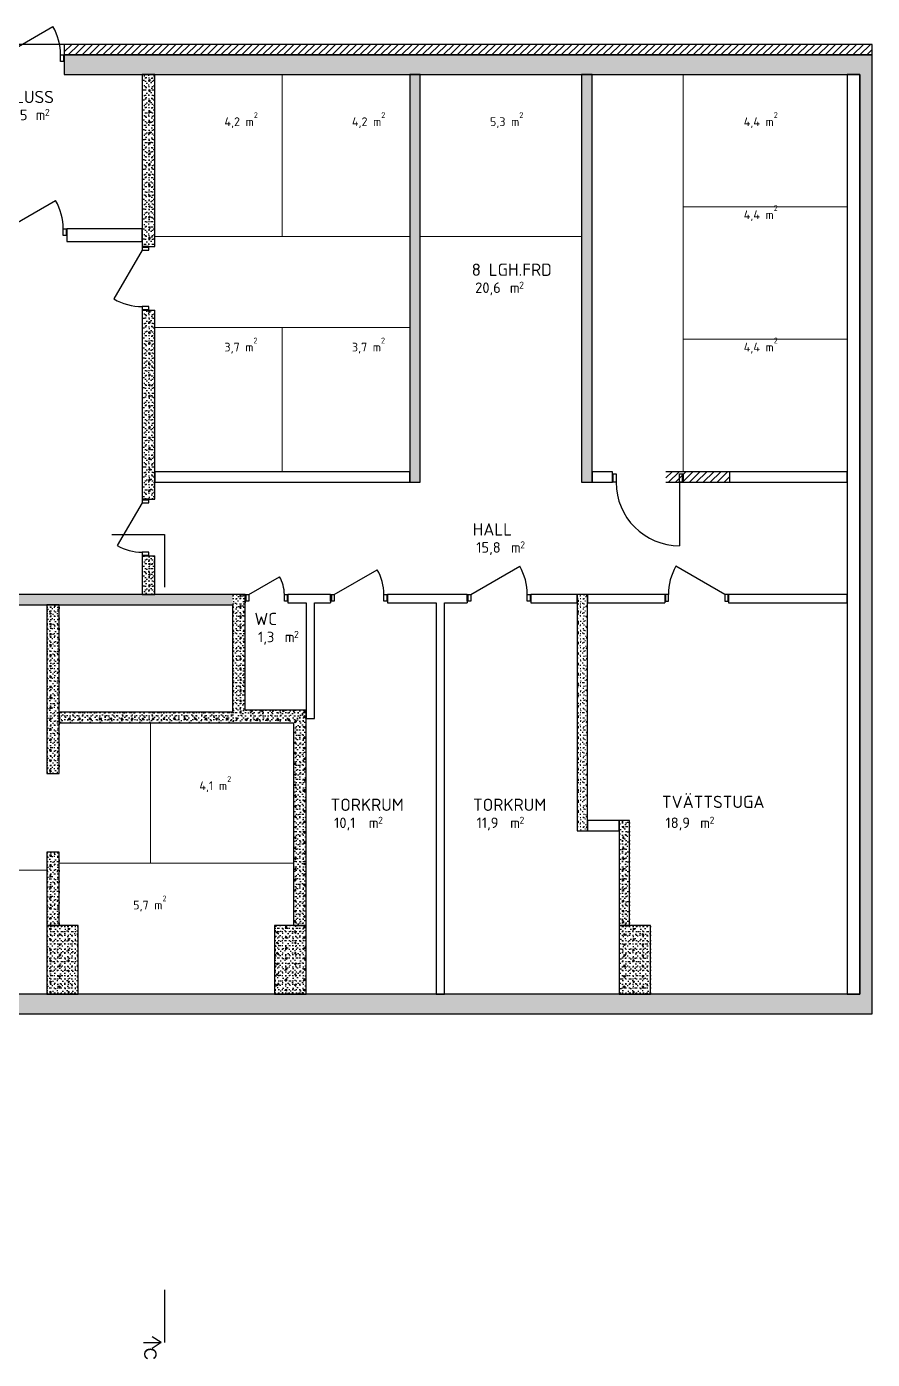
# Model space of a CAD drawing. Header units: metres. Extents: x -0.2 to 76.9, y -5.1 to 21.1.
# Drawn here: x 64.88 to 76.94, y -5.1 to 13.9 of the extents above; entities that cross this region are included whole.
import ezdxf
from ezdxf.enums import TextEntityAlignment as Align

# ---------------------------------------------------------------- set-up
doc = ezdxf.new("R2010")
doc.units = ezdxf.units.M
doc.linetypes.add('A_PSTRECK_2', pattern=[3.8, 2.2, -0.7, 0.2, -0.7])
doc.linetypes.add('DASHED_4', pattern=[7, 4, -3])
for name, color, linetype in [('A--------JA', 3, 'A_PSTRECK_2'), ('A-01SB-----', 3, 'Continuous'), ('A-01SC-----', 7, 'Continuous'), ('A-27B------', 7, 'Continuous'), ('A-42-------', 1, 'Continuous'), ('A-A-BIA----', 4, 'DASHED_4'), ('A-A-OVA----', 4, 'Continuous')]:
    doc.layers.add(name, color=color, linetype=linetype)
doc.layers.add('A-45C---E--', color=1, linetype='Continuous', lineweight=0)
doc.layers.add('A-A-RUA----', color=3, linetype='Continuous', lineweight=0)
doc.styles.add('GENERATED_STYLE_1', font='arial.ttf')
doc.styles.add('ISO', font='isocpeur.ttf')
pattern_1 = [(0, (0, 0), (0, 0.2598076), [0.025, -0.125]), (0, (0.075, 0.1299), (0, 0.2598076), [0.025, -0.125]), (60, (0, 0), (-0.225, 0.1299038), [0.025, -0.125]), (60, (0.15, 0), (-0.225, 0.1299038), [0.025, -0.125]), (120, (0.025, 0), (0.225, 0.1299038), [0.025, -0.125]), (120, (0.175, 0), (0.225, 0.1299038), [0.025, -0.125]), (0, (0, 0.025), (0, 0.05), [0, -0.05, 0, -0.075]), (45, (0.025, 0.025), (-0.03535534, 0.03535534), [0, -0.0375, 0, -0.0625])]
pattern_2 = [(90, (0, 0), (-0.2598076, 0), [0.025, -0.125]), (90, (-0.1299, 0.075), (-0.2598076, 0), [0.025, -0.125]), (150, (0, 0), (0.1299038, 0.225), [0.025, -0.125]), (150, (9e-18, 0.15), (0.1299038, 0.225), [0.025, -0.125]), (210, (2e-18, 0.025), (-0.1299038, 0.225), [0.025, -0.125]), (210, (1e-17, 0.175), (-0.1299038, 0.225), [0.025, -0.125]), (90, (-0.025, 2e-18), (-0.05, 0), [0, -0.05, 0, -0.075]), (135, (-0.025, 0.025), (0.03535534, 0.03535534), [0, -0.0375, 0, -0.0625])]
pattern_3 = [(270, (0, 0), (0.2598076, 0), [0.025, -0.125]), (270, (0.1299, -0.075), (0.2598076, 0), [0.025, -0.125]), (330, (0, 0), (0.1299038, 0.225), [0.025, -0.125]), (330, (-3e-17, -0.15), (0.1299038, 0.225), [0.025, -0.125]), (30, (-5e-18, -0.025), (-0.1299038, 0.225), [0.025, -0.125]), (30, (-3e-17, -0.175), (-0.1299038, 0.225), [0.025, -0.125]), (270, (0.025, -5e-18), (0.05, 0), [0, -0.05, 0, -0.075]), (315, (0.025, -0.025), (0.03535534, 0.03535534), [0, -0.0375, 0, -0.0625])]
pattern_4 = [(0, (0, 0), (0, 0.6), [])]
pattern_5 = [(45, (0, 0), (-0.049497474, 0.049497474), [])]
pattern_6 = [(180, (0, 0), (0, 0.2598076), [0.025, -0.125]), (180, (-0.075, -0.1299), (0, 0.2598076), [0.025, -0.125]), (240, (0, 0), (-0.225, 0.1299038), [0.025, -0.125]), (240, (-0.15, 2e-17), (-0.225, 0.1299038), [0.025, -0.125]), (300, (-0.025, 3e-18), (0.225, 0.1299038), [0.025, -0.125]), (300, (-0.175, 2e-17), (0.225, 0.1299038), [0.025, -0.125]), (180, (-3e-18, -0.025), (0, 0.05), [0, -0.05, 0, -0.075]), (225, (-0.025, -0.025), (-0.03535534, 0.03535534), [0, -0.0375, 0, -0.0625])]

# ---------------------------------------------------------------- blocks, each defined once
blk = doc.blocks.new('SLUSS_012_14', base_point=(64977, 12773))
at = {"layer": 'A-A-RUA----', "style": 'ISO'}
for tag, height, p in [('ROOM_NAME', 175, (64577, 12988)), ('bFrame', 150, (64627, 12719)), ('DUMMY_377', 150, (64912, 12719)), ('DUMMY_378', 100, (65141, 12731))]:
    blk.add_attdef(tag, text='', height=height, dxfattribs=at).set_placement(p, align=Align.TOP_LEFT)
blk = doc.blocks.new('TORKRUM_013_17', base_point=(69824, 2680))
at = {"layer": 'A-A-RUA----', "style": 'ISO'}
for tag, height, p in [('ROOM_NAME', 175, (69213, 2896)), ('bFrame', 150, (69263, 2627)), ('DUMMY_377', 150, (69662, 2627)), ('DUMMY_378', 100, (69891, 2638))]:
    blk.add_attdef(tag, text='', height=height, dxfattribs=at).set_placement(p, align=Align.TOP_LEFT)
blk = doc.blocks.new('TORKRUM_014_18', base_point=(71854, 2680))
at = {"layer": 'A-A-RUA----', "style": 'ISO'}
for tag, height, p in [('ROOM_NAME', 175, (71244, 2896)), ('bFrame', 150, (71294, 2627)), ('DUMMY_377', 150, (71678, 2627)), ('DUMMY_378', 100, (71907, 2638))]:
    blk.add_attdef(tag, text='', height=height, dxfattribs=at).set_placement(p, align=Align.TOP_LEFT)
blk = doc.blocks.new('TVÄTTSTUGA_015_19', base_point=(74741, 2680))
at = {"layer": 'A-A-RUA----', "style": 'ISO'}
for tag, height, p in [('ROOM_NAME', 175, (73937, 2937)), ('bFrame', 150, (73987, 2627)), ('DUMMY_377', 150, (74386, 2627)), ('DUMMY_378', 100, (74616, 2638))]:
    blk.add_attdef(tag, text='', height=height, dxfattribs=at).set_placement(p, align=Align.TOP_LEFT)
blk = doc.blocks.new('HALL_018_20', base_point=(71641, 6607))
at = {"layer": 'A-A-RUA----', "style": 'ISO'}
for tag, height, p in [('ROOM_NAME', 175, (71239, 6822)), ('bFrame', 150, (71289, 6553)), ('DUMMY_377', 150, (71688, 6553)), ('DUMMY_378', 100, (71917, 6564))]:
    blk.add_attdef(tag, text='', height=height, dxfattribs=at).set_placement(p, align=Align.TOP_LEFT)
blk = doc.blocks.new('WC_019_21', base_point=(68474, 5330))
at = {"layer": 'A-A-RUA----', "style": 'ISO'}
for tag, height, p in [('ROOM_NAME', 175, (68129, 5546)), ('bFrame', 150, (68179, 5276)), ('DUMMY_377', 150, (68464, 5276)), ('DUMMY_378', 100, (68693, 5288))]:
    blk.add_attdef(tag, text='', height=height, dxfattribs=at).set_placement(p, align=Align.TOP_LEFT)
blk = doc.blocks.new('8 LGH.FRD_017_22', base_point=(71858, 10310))
at = {"layer": 'A-A-RUA----', "style": 'ISO'}
for tag, height, p in [('ROOM_NAME', 175, (71224, 10525)), ('DUMMY_378', 100, (71902, 10267)), ('bFrame', 150, (71274, 10256)), ('DUMMY_377', 150, (71673, 10256))]:
    blk.add_attdef(tag, text='', height=height, dxfattribs=at).set_placement(p, align=Align.TOP_LEFT)

msp = doc.modelspace()

# ---------------------------------------------------------------- hatches: boundary and pattern name
at = {"layer": 'A-01SB-----', "linetype": 'Continuous'}
h = msp.add_hatch(dxfattribs=at)
h.set_pattern_fill('BRANDSÄKRARE', color=256, scale=0.001, style=0, pattern_type=2)
h.set_pattern_definition(pattern_5)
h.paths.add_polyline_path([(73.994, 7.502), (73.994, 7.407), (74.904, 7.407), (74.904, 7.502), (74.904, 7.557), (73.994, 7.557)])
at = {"layer": 'A-01SC-----', "linetype": 'Continuous'}
h = msp.add_hatch(dxfattribs=at)
h.set_pattern_fill('BRANDSÄKRARE', color=256, scale=0.001, style=0, pattern_type=2)
h.set_pattern_definition(pattern_5)
h.paths.add_polyline_path([(65.416, 13.5), (76.936, 13.5), (76.936, 13.65), (65.416, 13.65)])
h = msp.add_hatch(dxfattribs=at)
h.set_pattern_fill('BETONG__STD_', color=256, scale=0.001, style=0, pattern_type=2)
h.set_pattern_definition(pattern_6)
h.paths.add_polyline_path([(65.416, 13.5), (65.416, 13.405), (65.416, 13.22), (76.756, 13.22), (76.936, 13.5)])
h = msp.add_hatch(dxfattribs=at)
h.set_pattern_fill('BETONG__STD_', color=256, scale=0.001, style=0, pattern_type=2)
h.set_pattern_definition(pattern_2)
h.paths.add_polyline_path([(76.756, 13.22), (76.756, -0.173), (76.936, -0.173), (76.936, 13.5)])
h = msp.add_hatch(dxfattribs=at)
h.set_pattern_fill('BETONG__STD_', color=256, scale=0.001, style=0, pattern_type=2)
h.set_pattern_definition(pattern_1)
h.paths.add_polyline_path([(76.756, 0.107), (0.196, 0.107), (0.196, -0.173), (76.756, -0.173)])
at = {"layer": 'A-27B------', "linetype": 'Continuous'}
h = msp.add_hatch(dxfattribs=at)
h.set_pattern_fill('BETONG__STD_', color=256, scale=0.001, style=0, pattern_type=2)
h.set_pattern_definition(pattern_2)
h.paths.add_polyline_path([(66.526, 13.22), (66.526, 10.77), (66.621, 10.77), (66.706, 10.77), (66.706, 13.22)])
h = msp.add_hatch(dxfattribs=at)
h.set_pattern_fill('BETONG__STD_', color=256, scale=0.001, style=0, pattern_type=2)
h.set_pattern_definition(pattern_2)
h.paths.add_polyline_path([(70.341, 13.22), (70.341, 7.407), (70.491, 7.407), (70.491, 13.22)])
h = msp.add_hatch(dxfattribs=at)
h.set_pattern_fill('BETONG__STD_', color=256, scale=0.001, style=0, pattern_type=2)
h.set_pattern_definition(pattern_2)
h.paths.add_polyline_path([(72.791, 13.22), (72.791, 7.407), (72.941, 7.407), (72.941, 13.22)])
h = msp.add_hatch(dxfattribs=at)
h.set_pattern_fill('BETONG__STD_', color=256, scale=0.001, style=0, pattern_type=2)
h.set_pattern_definition(pattern_2)
h.paths.add_polyline_path([(66.526, 7.167), (66.621, 7.167), (66.706, 7.167), (66.706, 9.86), (66.621, 9.86), (66.526, 9.86)])
h = msp.add_hatch(dxfattribs=at)
h.set_pattern_fill('BETONG__STD_', color=256, scale=0.001, style=0, pattern_type=2)
h.set_pattern_definition(pattern_2)
h.paths.add_polyline_path([(66.526, 5.807), (66.706, 5.807), (66.706, 6.357), (66.621, 6.357), (66.526, 6.357)])
h = msp.add_hatch(dxfattribs=at)
h.set_pattern_fill('BETONG__STD_', color=256, scale=0.001, style=0, pattern_type=2)
h.set_pattern_definition(pattern_1)
h.paths.add_polyline_path([(67.816, 5.807), (64.406, 5.807), (64.406, 5.712), (64.406, 5.657), (67.816, 5.657)])
h = msp.add_hatch(dxfattribs=at)
h.set_pattern_fill('BETONG__STD_', color=256, scale=0.001, style=0, pattern_type=2)
h.set_pattern_definition(pattern_2)
h.paths.add_polyline_path([(67.816, 5.807), (67.816, 3.977), (67.996, 4.157), (67.996, 5.807)])
h = msp.add_hatch(dxfattribs=at)
h.set_pattern_fill('BETONG__STD_', color=256, scale=0.001, style=0, pattern_type=2)
h.set_pattern_definition(pattern_2)
h.paths.add_polyline_path([(72.726, 5.807), (72.726, 2.436), (72.876, 2.436), (72.876, 5.807)])
h = msp.add_hatch(dxfattribs=at)
h.set_pattern_fill('BETONG__STD_', color=256, scale=0.001, style=0, pattern_type=2)
h.set_pattern_definition(pattern_3)
h.paths.add_polyline_path([(65.166, 5.657), (65.166, 3.252), (65.346, 3.252), (65.346, 5.657)])
h = msp.add_hatch(dxfattribs=at)
h.set_pattern_fill('BETONG__STD_', color=256, scale=0.001, style=0, pattern_type=2)
h.set_pattern_definition(pattern_1)
h.paths.add_polyline_path([(65.346, 3.977), (67.816, 3.977), (67.816, 4.127), (65.346, 4.127)])
h = msp.add_hatch(dxfattribs=at)
h.set_pattern_fill('BETONG__STD_', color=256, scale=0.001, style=0, pattern_type=2)
h.set_pattern_definition(pattern_6)
h.paths.add_polyline_path([(67.816, 3.977), (68.686, 3.977), (68.866, 4.157), (67.996, 4.157)])
h = msp.add_hatch(dxfattribs=at)
h.set_pattern_fill('BETONG__STD_', color=256, scale=0.001, style=0, pattern_type=2)
h.set_pattern_definition(pattern_2)
h.paths.add_polyline_path([(68.686, 3.977), (68.686, 1.087), (68.866, 1.087), (68.866, 4.157)])
h = msp.add_hatch(dxfattribs=at)
h.set_pattern_fill('BETONG__STD_', color=256, scale=0.001, style=0, pattern_type=2)
h.set_pattern_definition(pattern_2)
h.paths.add_polyline_path([(73.326, 2.586), (73.326, 1.087), (73.476, 1.087), (73.476, 2.586)])
h = msp.add_hatch(dxfattribs=at)
h.set_pattern_fill('BETONG__STD_', color=256, scale=0.001, style=0, pattern_type=2)
h.set_pattern_definition(pattern_3)
h.paths.add_polyline_path([(65.166, 2.131), (65.166, 1.087), (65.346, 1.087), (65.346, 2.131)])
h = msp.add_hatch(dxfattribs=at)
h.set_pattern_fill('BETONG__STD_', color=256, scale=0.001, style=0, pattern_type=2)
h.set_pattern_definition(pattern_3)
h.paths.add_polyline_path([(65.166, 1.087), (65.166, 0.107), (65.616, 0.107), (65.616, 1.087)])
h = msp.add_hatch(dxfattribs=at)
h.set_pattern_fill('BETONG__STD_', color=256, scale=0.001, style=0, pattern_type=2)
h.set_pattern_definition(pattern_2)
h.paths.add_polyline_path([(68.416, 1.087), (68.416, 0.107), (68.866, 0.107), (68.866, 1.087)])
h = msp.add_hatch(dxfattribs=at)
h.set_pattern_fill('BETONG__STD_', color=256, scale=0.001, style=0, pattern_type=2)
h.set_pattern_definition(pattern_3)
h.paths.add_polyline_path([(73.326, 1.087), (73.326, 0.107), (73.776, 0.107), (73.776, 1.087)])
at = {"layer": 'A-42-------', "linetype": 'Continuous'}
h = msp.add_hatch(dxfattribs=at)
h.set_pattern_fill('FALSAD_PLÅT__LIGGANDE_600', color=256, scale=0.001, style=0, pattern_type=2)
h.set_pattern_definition(pattern_4)
h.paths.add_polyline_path([(65.364, 13.405), (65.416, 13.405), (65.416, 13.5), (65.364, 13.5)])
h = msp.add_hatch(dxfattribs=at)
h.set_pattern_fill('FALSAD_PLÅT__LIGGANDE_600', color=256, scale=0.001, style=0, pattern_type=2)
h.set_pattern_definition(pattern_4)
h.paths.add_polyline_path([(65.401, 10.925), (65.453, 10.925), (65.453, 11.02), (65.401, 11.02)])
h = msp.add_hatch(dxfattribs=at)
h.set_pattern_fill('FALSAD_PLÅT__LIGGANDE_600', color=256, scale=0.001, style=0, pattern_type=2)
h.set_pattern_definition(pattern_4)
h.paths.add_polyline_path([(66.621, 10.77), (66.526, 10.77), (66.526, 10.718), (66.621, 10.718)])
h = msp.add_hatch(dxfattribs=at)
h.set_pattern_fill('FALSAD_PLÅT__LIGGANDE_600', color=256, scale=0.001, style=0, pattern_type=2)
h.set_pattern_definition(pattern_4)
h.paths.add_polyline_path([(66.621, 9.912), (66.526, 9.912), (66.526, 9.86), (66.621, 9.86)])
h = msp.add_hatch(dxfattribs=at)
h.set_pattern_fill('FALSAD_PLÅT__LIGGANDE_600', color=256, scale=0.001, style=0, pattern_type=2)
h.set_pattern_definition(pattern_4)
h.paths.add_polyline_path([(73.283, 7.527), (73.231, 7.527), (73.231, 7.407), (73.283, 7.407)])
h = msp.add_hatch(dxfattribs=at)
h.set_pattern_fill('FALSAD_PLÅT__LIGGANDE_600', color=256, scale=0.001, style=0, pattern_type=2)
h.set_pattern_definition(pattern_4)
h.paths.add_polyline_path([(74.241, 7.527), (74.189, 7.527), (74.189, 7.407), (74.241, 7.407)])
h = msp.add_hatch(dxfattribs=at)
h.set_pattern_fill('FALSAD_PLÅT__LIGGANDE_600', color=256, scale=0.001, style=0, pattern_type=2)
h.set_pattern_definition(pattern_4)
h.paths.add_polyline_path([(66.621, 7.167), (66.526, 7.167), (66.526, 7.115), (66.621, 7.115)])
h = msp.add_hatch(dxfattribs=at)
h.set_pattern_fill('FALSAD_PLÅT__LIGGANDE_600', color=256, scale=0.001, style=0, pattern_type=2)
h.set_pattern_definition(pattern_4)
h.paths.add_polyline_path([(66.621, 6.409), (66.526, 6.409), (66.526, 6.357), (66.621, 6.357)])
h = msp.add_hatch(dxfattribs=at)
h.set_pattern_fill('FALSAD_PLÅT__LIGGANDE_600', color=256, scale=0.001, style=0, pattern_type=2)
h.set_pattern_definition(pattern_4)
h.paths.add_polyline_path([(67.996, 5.712), (68.048, 5.712), (68.048, 5.807), (67.996, 5.807)])
h = msp.add_hatch(dxfattribs=at)
h.set_pattern_fill('FALSAD_PLÅT__LIGGANDE_600', color=256, scale=0.001, style=0, pattern_type=2)
h.set_pattern_definition(pattern_4)
h.paths.add_polyline_path([(68.554, 5.712), (68.606, 5.712), (68.606, 5.807), (68.554, 5.807)])
h = msp.add_hatch(dxfattribs=at)
h.set_pattern_fill('FALSAD_PLÅT__LIGGANDE_600', color=256, scale=0.001, style=0, pattern_type=2)
h.set_pattern_definition(pattern_4)
h.paths.add_polyline_path([(69.214, 5.712), (69.266, 5.712), (69.266, 5.807), (69.214, 5.807)])
h = msp.add_hatch(dxfattribs=at)
h.set_pattern_fill('FALSAD_PLÅT__LIGGANDE_600', color=256, scale=0.001, style=0, pattern_type=2)
h.set_pattern_definition(pattern_4)
h.paths.add_polyline_path([(69.972, 5.712), (70.024, 5.712), (70.024, 5.807), (69.972, 5.807)])
h = msp.add_hatch(dxfattribs=at)
h.set_pattern_fill('FALSAD_PLÅT__LIGGANDE_600', color=256, scale=0.001, style=0, pattern_type=2)
h.set_pattern_definition(pattern_4)
h.paths.add_polyline_path([(71.159, 5.712), (71.211, 5.712), (71.211, 5.807), (71.159, 5.807)])
h = msp.add_hatch(dxfattribs=at)
h.set_pattern_fill('FALSAD_PLÅT__LIGGANDE_600', color=256, scale=0.001, style=0, pattern_type=2)
h.set_pattern_definition(pattern_4)
h.paths.add_polyline_path([(72.017, 5.712), (72.069, 5.712), (72.069, 5.807), (72.017, 5.807)])
h = msp.add_hatch(dxfattribs=at)
h.set_pattern_fill('FALSAD_PLÅT__LIGGANDE_600', color=256, scale=0.001, style=0, pattern_type=2)
h.set_pattern_definition(pattern_4)
h.paths.add_polyline_path([(74.029, 5.712), (74.029, 5.807), (73.977, 5.807), (73.977, 5.712)])
h = msp.add_hatch(dxfattribs=at)
h.set_pattern_fill('FALSAD_PLÅT__LIGGANDE_600', color=256, scale=0.001, style=0, pattern_type=2)
h.set_pattern_definition(pattern_4)
h.paths.add_polyline_path([(74.887, 5.712), (74.887, 5.807), (74.835, 5.807), (74.835, 5.712)])

# ---------------------------------------------------------------- linework, layer by layer
at = {"layer": 'A--------JA'}
for p, q in [((66.097, 6.663), (66.847, 6.663)), ((66.847, 6.663), (66.847, 5.913)), ((66.847, -4.11), (66.847, -4.86)), ((66.547, -4.86), (66.797, -4.86)), ((66.797, -4.86), (66.672, -4.777)), ((66.797, -4.86), (66.672, -4.944))]:
    msp.add_line(p, q, dxfattribs=at)
at = {"layer": 'A-01SB-----'}
for p, q in [((73.231, 7.527), (73.231, 7.557)), ((73.231, 7.407), (73.231, 7.527)), ((74.904, 7.557), (73.994, 7.557)), ((74.904, 7.502), (74.904, 7.557)), ((74.904, 7.407), (74.904, 7.502)), ((73.994, 7.407), (74.904, 7.407)), ((67.996, 5.807), (67.996, 5.712)), ((67.996, 5.712), (67.996, 5.687)), ((68.606, 5.807), (68.606, 5.712)), ((68.606, 5.712), (68.606, 5.687)), ((69.214, 5.807), (69.214, 5.712)), ((69.214, 5.712), (69.214, 5.687)), ((70.024, 5.807), (70.024, 5.712)), ((70.024, 5.712), (70.024, 5.687)), ((71.159, 5.807), (71.159, 5.712)), ((71.159, 5.712), (71.159, 5.687)), ((72.069, 5.807), (72.069, 5.712)), ((72.069, 5.712), (72.069, 5.687)), ((73.977, 5.807), (73.977, 5.712)), ((73.977, 5.712), (73.977, 5.687)), ((74.887, 5.807), (74.887, 5.712)), ((74.887, 5.712), (74.887, 5.687))]:
    msp.add_line(p, q, dxfattribs=at)
at = {"layer": 'A-01SB-----', "flags": 128}
for points in [[(70.341, 7.557), (66.706, 7.557)], [(66.706, 7.557), (66.706, 7.407)], [(70.341, 7.407), (70.341, 7.557)], [(73.231, 7.557), (72.941, 7.557)], [(72.941, 7.557), (72.941, 7.407)], [(76.576, 7.557), (74.904, 7.557)], [(76.576, 7.407), (76.576, 7.557)], [(66.706, 7.407), (70.341, 7.407)], [(72.941, 7.407), (73.231, 7.407)], [(74.904, 7.407), (76.576, 7.407)], [(69.214, 5.807), (68.606, 5.807)], [(71.159, 5.807), (70.024, 5.807)], [(72.726, 5.807), (72.069, 5.807)], [(72.726, 5.687), (72.726, 5.807)], [(73.977, 5.807), (72.876, 5.807)], [(72.876, 5.807), (72.876, 5.687)], [(76.576, 5.807), (74.887, 5.807)], [(76.576, 5.687), (76.576, 5.807)], [(68.606, 5.687), (68.866, 5.687)], [(68.866, 5.687), (68.866, 4.157)], [(68.986, 5.687), (69.214, 5.687)], [(68.986, 4.037), (68.986, 5.687)], [(70.024, 5.687), (70.716, 5.687)], [(70.716, 5.687), (70.716, 0.107)], [(70.836, 5.687), (71.159, 5.687)], [(70.836, 0.107), (70.836, 5.687)], [(72.069, 5.687), (72.726, 5.687)], [(72.876, 5.687), (73.977, 5.687)], [(74.887, 5.687), (76.576, 5.687)], [(68.866, 4.157), (68.866, 4.037)], [(68.866, 4.037), (68.986, 4.037)], [(73.326, 2.586), (72.876, 2.586)], [(72.876, 2.586), (72.876, 2.436)], [(73.326, 2.436), (73.326, 2.586)], [(72.876, 2.436), (73.326, 2.436)], [(70.716, 0.107), (70.836, 0.107)]]:
    msp.add_lwpolyline(points, dxfattribs=at)
at = {"layer": 'A-01SC-----'}
for p, q in [((65.416, 13.5), (65.416, 13.405)), ((65.416, 13.405), (65.416, 13.22))]:
    msp.add_line(p, q, dxfattribs=at)
at = {"layer": 'A-01SC-----', "flags": 128}
for points in [[(76.936, 13.65), (65.416, 13.65)], [(76.936, 13.5), (65.416, 13.5)], [(65.416, 13.5), (76.936, 13.5)], [(76.936, 13.5), (76.936, 13.65)], [(76.936, -0.173), (76.936, 13.5)], [(65.416, 13.22), (76.756, 13.22)], [(76.756, 13.22), (76.756, 0.107)], [(76.756, 0.107), (6.777, 0.107)], [(0.196, -0.173), (76.756, -0.173)], [(76.756, -0.173), (76.936, -0.173)]]:
    msp.add_lwpolyline(points, dxfattribs=at)
at = {"layer": 'A-27B------'}
for p, q in [((65.453, 11.02), (65.453, 10.925)), ((65.453, 10.925), (65.453, 10.84)), ((66.526, 10.77), (66.621, 10.77)), ((66.621, 10.77), (66.706, 10.77)), ((66.526, 9.86), (66.621, 9.86)), ((66.621, 9.86), (66.706, 9.86)), ((66.526, 7.167), (66.621, 7.167)), ((66.621, 7.167), (66.706, 7.167)), ((66.526, 6.357), (66.621, 6.357)), ((66.621, 6.357), (66.706, 6.357))]:
    msp.add_line(p, q, dxfattribs=at)
at = {"layer": 'A-27B------', "flags": 128}
for points in [[(66.526, 13.22), (66.526, 10.77)], [(66.706, 13.22), (66.526, 13.22)], [(66.706, 10.77), (66.706, 13.22)], [(70.341, 13.22), (70.341, 7.407)], [(70.491, 13.22), (70.341, 13.22)], [(70.491, 7.407), (70.491, 13.22)], [(72.791, 13.22), (72.791, 7.407)], [(72.941, 13.22), (72.791, 13.22)], [(72.941, 7.407), (72.941, 13.22)], [(76.576, 13.22), (76.576, 0.107)], [(76.756, 13.22), (76.576, 13.22)], [(76.756, 0.107), (76.756, 13.22)], [(66.526, 11.02), (65.453, 11.02)], [(65.453, 10.84), (66.526, 10.84)], [(66.526, 10.84), (66.526, 11.02)], [(66.526, 9.86), (66.526, 7.167)], [(66.706, 7.167), (66.706, 9.86)], [(70.341, 7.407), (70.491, 7.407)], [(72.791, 7.407), (72.941, 7.407)], [(66.526, 6.357), (66.526, 5.807)], [(66.706, 5.807), (66.706, 6.357)], [(67.816, 5.807), (64.406, 5.807)], [(66.526, 5.807), (66.706, 5.807)], [(67.996, 5.807), (67.816, 5.807)], [(67.996, 4.157), (67.996, 5.807)], [(72.726, 5.807), (72.726, 2.436)], [(72.876, 5.807), (72.726, 5.807)], [(72.876, 2.436), (72.876, 5.807)], [(64.406, 5.657), (67.816, 5.657)], [(65.166, 5.657), (65.166, 3.252)], [(65.346, 5.657), (65.166, 5.657)], [(65.346, 3.252), (65.346, 5.657)], [(67.816, 5.657), (67.816, 4.127)], [(67.816, 4.127), (65.346, 4.127)], [(65.346, 4.127), (65.346, 3.977)], [(68.866, 4.157), (67.996, 4.157)], [(68.866, 1.087), (68.866, 4.157)], [(65.346, 3.977), (67.816, 3.977)], [(67.816, 3.977), (68.686, 3.977)], [(68.686, 3.977), (68.686, 1.087)], [(65.166, 3.252), (65.346, 3.252)], [(73.326, 2.586), (73.326, 1.087)], [(73.476, 2.586), (73.326, 2.586)], [(73.476, 1.087), (73.476, 2.586)], [(72.726, 2.436), (72.876, 2.436)], [(65.166, 2.131), (65.166, 1.087)], [(65.346, 2.131), (65.166, 2.131)], [(65.346, 1.087), (65.346, 2.131)], [(65.166, 1.087), (65.166, 0.107)], [(65.616, 1.087), (65.166, 1.087)], [(65.166, 1.087), (65.346, 1.087)], [(65.616, 0.107), (65.616, 1.087)], [(68.416, 1.087), (68.416, 0.107)], [(68.866, 1.087), (68.416, 1.087)], [(68.686, 1.087), (68.866, 1.087)], [(68.866, 0.107), (68.866, 1.087)], [(73.326, 1.087), (73.326, 0.107)], [(73.776, 1.087), (73.326, 1.087)], [(73.326, 1.087), (73.476, 1.087)], [(73.776, 0.107), (73.776, 1.087)], [(65.166, 0.107), (65.616, 0.107)], [(68.416, 0.107), (68.866, 0.107)], [(73.326, 0.107), (73.776, 0.107)], [(76.576, 0.107), (76.756, 0.107)]]:
    msp.add_lwpolyline(points, dxfattribs=at)
at = {"layer": 'A-42-------'}
for p, q in [((64.558, 13.5), (65.256, 13.903)), ((65.416, 13.65), (64.506, 13.65)), ((65.364, 13.405), (65.364, 13.5)), ((65.364, 13.5), (65.416, 13.5)), ((65.406, 13.5), (65.406, 13.405)), ((65.416, 13.65), (65.416, 13.5)), ((65.416, 13.5), (65.416, 13.405)), ((65.416, 13.5), (65.416, 13.405)), ((65.416, 13.405), (65.364, 13.405)), ((64.595, 11.02), (65.293, 11.423)), ((65.401, 10.925), (65.401, 11.02)), ((65.401, 11.02), (65.453, 11.02)), ((65.453, 10.925), (65.401, 10.925)), ((65.443, 11.02), (65.443, 10.925)), ((65.453, 11.02), (65.453, 10.925)), ((65.453, 11.02), (65.453, 10.925)), ((66.526, 10.718), (66.123, 10.02)), ((66.621, 10.77), (66.526, 10.77)), ((66.526, 10.77), (66.526, 10.718)), ((66.526, 10.77), (66.621, 10.77)), ((66.526, 10.76), (66.621, 10.76)), ((66.526, 10.718), (66.621, 10.718)), ((66.621, 10.718), (66.621, 10.77)), ((66.621, 9.912), (66.526, 9.912)), ((66.526, 9.912), (66.526, 9.86)), ((66.621, 9.86), (66.621, 9.912)), ((66.526, 9.87), (66.621, 9.87)), ((66.526, 9.86), (66.621, 9.86)), ((66.526, 9.86), (66.621, 9.86)), ((73.231, 7.407), (73.231, 7.527)), ((73.231, 7.527), (73.283, 7.527)), ((73.231, 7.407), (73.231, 7.527)), ((73.241, 7.407), (73.241, 7.527)), ((73.283, 7.527), (73.283, 7.407)), ((74.189, 7.407), (74.189, 7.527)), ((74.189, 7.527), (74.241, 7.527)), ((74.231, 7.407), (74.231, 7.527)), ((74.241, 7.527), (74.241, 7.407)), ((74.241, 7.407), (74.241, 7.527)), ((73.283, 7.407), (73.231, 7.407)), ((74.241, 7.407), (74.189, 7.407)), ((74.189, 7.407), (74.189, 6.501)), ((66.526, 7.115), (66.173, 6.504)), ((66.621, 7.167), (66.526, 7.167)), ((66.526, 7.167), (66.526, 7.115)), ((66.526, 7.167), (66.621, 7.167)), ((66.526, 7.157), (66.621, 7.157)), ((66.526, 7.115), (66.621, 7.115)), ((66.621, 7.115), (66.621, 7.167)), ((66.621, 6.409), (66.526, 6.409)), ((66.526, 6.409), (66.526, 6.357)), ((66.526, 6.367), (66.621, 6.367)), ((66.526, 6.357), (66.621, 6.357)), ((66.526, 6.357), (66.621, 6.357)), ((66.621, 6.357), (66.621, 6.409)), ((69.266, 5.807), (69.877, 6.16)), ((71.211, 5.807), (71.909, 6.21)), ((74.835, 5.807), (74.137, 6.21)), ((68.048, 5.807), (68.486, 6.06)), ((67.996, 5.712), (67.996, 5.807)), ((67.996, 5.807), (68.048, 5.807)), ((67.996, 5.807), (67.996, 5.712)), ((68.048, 5.712), (67.996, 5.712)), ((68.006, 5.807), (68.006, 5.712)), ((68.048, 5.807), (68.048, 5.712)), ((68.554, 5.712), (68.554, 5.807)), ((68.554, 5.807), (68.606, 5.807)), ((68.606, 5.712), (68.554, 5.712)), ((68.596, 5.807), (68.596, 5.712)), ((68.606, 5.807), (68.606, 5.712)), ((68.606, 5.807), (68.606, 5.712)), ((69.214, 5.712), (69.214, 5.807)), ((69.214, 5.807), (69.266, 5.807)), ((69.214, 5.807), (69.214, 5.712)), ((69.266, 5.712), (69.214, 5.712)), ((69.224, 5.807), (69.224, 5.712)), ((69.266, 5.807), (69.266, 5.712)), ((69.972, 5.712), (69.972, 5.807)), ((69.972, 5.807), (70.024, 5.807)), ((70.024, 5.712), (69.972, 5.712)), ((70.014, 5.807), (70.014, 5.712)), ((70.024, 5.807), (70.024, 5.712)), ((70.024, 5.807), (70.024, 5.712)), ((71.159, 5.712), (71.159, 5.807)), ((71.159, 5.807), (71.211, 5.807)), ((71.159, 5.807), (71.159, 5.712)), ((71.211, 5.712), (71.159, 5.712)), ((71.169, 5.807), (71.169, 5.712)), ((71.211, 5.807), (71.211, 5.712)), ((72.017, 5.712), (72.017, 5.807)), ((72.017, 5.807), (72.069, 5.807)), ((72.069, 5.712), (72.017, 5.712)), ((72.059, 5.807), (72.059, 5.712)), ((72.069, 5.807), (72.069, 5.712)), ((72.069, 5.807), (72.069, 5.712)), ((74.029, 5.807), (73.977, 5.807)), ((73.977, 5.807), (73.977, 5.712)), ((73.977, 5.807), (73.977, 5.712)), ((73.977, 5.712), (74.029, 5.712)), ((73.987, 5.807), (73.987, 5.712)), ((74.029, 5.712), (74.029, 5.807)), ((74.887, 5.807), (74.835, 5.807)), ((74.835, 5.807), (74.835, 5.712)), ((74.835, 5.712), (74.887, 5.712)), ((74.877, 5.807), (74.877, 5.712)), ((74.887, 5.712), (74.887, 5.807)), ((74.887, 5.807), (74.887, 5.712))]:
    msp.add_line(p, q, dxfattribs=at)
for centre, radius, start, end in [((64.558, 13.5), 0.806, 0, 30), ((64.595, 11.02), 0.806, 0, 30), ((66.526, 10.718), 0.806, 240, 270), ((74.189, 7.407), 0.906, 180, 270), ((66.526, 7.115), 0.706, 240, 270), ((69.266, 5.807), 0.706, 0, 30), ((71.211, 5.807), 0.806, 0, 30), ((74.835, 5.807), 0.806, 150, 180), ((68.048, 5.807), 0.506, 0, 30)]:
    msp.add_arc(centre, radius, start, end, dxfattribs=at)
at = {"layer": 'A-45C---E--', "flags": 128}
for points in [[(66.706, 13.22), (68.523, 13.22), (68.523, 10.913), (66.706, 10.913)], [(68.523, 13.22), (70.341, 13.22), (70.341, 10.913), (68.523, 10.913)], [(70.491, 13.22), (72.791, 13.22), (72.791, 10.913), (70.491, 10.913)], [(74.241, 13.22), (76.576, 13.22), (76.576, 11.332), (74.241, 11.332)], [(74.241, 11.332), (76.576, 11.332), (76.576, 9.445), (74.241, 9.445)], [(66.706, 9.612), (68.523, 9.612), (68.523, 7.557), (66.706, 7.557)], [(68.523, 9.612), (70.341, 9.612), (70.341, 7.557), (68.523, 7.557)], [(74.241, 9.445), (76.576, 9.445), (76.576, 7.557), (74.241, 7.557)], [(66.646, 3.977), (68.686, 3.977), (68.686, 1.977), (66.646, 1.977)], [(65.346, 1.977), (68.686, 1.977), (68.686, 1.087), (68.416, 1.087), (68.416, 0.107), (65.616, 0.107), (65.616, 1.087), (65.346, 1.087)], [(62.866, 1.877), (65.166, 1.877), (65.166, 0.107), (62.866, 0.107)]]:
    msp.add_lwpolyline(points, close=True, dxfattribs=at)

# ---------------------------------------------------------------- block references
at = {"layer": 'A-A-BIA----'}
ref = msp.add_blockref('8 LGH.FRD_017_22', (71.858, 10.31), dxfattribs=dict(at, xscale=0.001, yscale=0.001, zscale=0.001))
ref.add_attrib('ROOM_NAME', '8 LGH.FRD', dxfattribs={"layer": 'A-A-RUA----', "color": 7, "height": 0.175, "style": 'ISO'}).set_placement((71.224, 10.525), align=Align.TOP_LEFT)
ref.add_attrib('bFrame', '20,6', dxfattribs={"layer": 'A-A-RUA----', "color": 7, "height": 0.15, "style": 'ISO'}).set_placement((71.274, 10.256), align=Align.TOP_LEFT)
ref.add_attrib('DUMMY_377', ' m', dxfattribs={"layer": 'A-A-RUA----', "color": 7, "height": 0.15, "style": 'ISO'}).set_placement((71.673, 10.256), align=Align.TOP_LEFT)
ref.add_attrib('DUMMY_378', '2', dxfattribs={"layer": 'A-A-RUA----', "color": 7, "height": 0.1, "style": 'ISO'}).set_placement((71.902, 10.267), align=Align.TOP_LEFT)
ref = msp.add_blockref('HALL_018_20', (71.641, 6.607), dxfattribs=dict(at, xscale=0.001, yscale=0.001, zscale=0.001))
ref.add_attrib('ROOM_NAME', 'HALL', dxfattribs={"layer": 'A-A-RUA----', "color": 7, "height": 0.175, "style": 'ISO'}).set_placement((71.239, 6.822), align=Align.TOP_LEFT)
ref.add_attrib('bFrame', '15,8', dxfattribs={"layer": 'A-A-RUA----', "color": 7, "height": 0.15, "style": 'ISO'}).set_placement((71.289, 6.553), align=Align.TOP_LEFT)
ref.add_attrib('DUMMY_377', ' m', dxfattribs={"layer": 'A-A-RUA----', "color": 7, "height": 0.15, "style": 'ISO'}).set_placement((71.688, 6.553), align=Align.TOP_LEFT)
ref.add_attrib('DUMMY_378', '2', dxfattribs={"layer": 'A-A-RUA----', "color": 7, "height": 0.1, "style": 'ISO'}).set_placement((71.917, 6.564), align=Align.TOP_LEFT)
ref = msp.add_blockref('WC_019_21', (68.474, 5.33), dxfattribs=dict(at, xscale=0.001, yscale=0.001, zscale=0.001))
ref.add_attrib('ROOM_NAME', 'WC', dxfattribs={"layer": 'A-A-RUA----', "color": 7, "height": 0.175, "style": 'ISO'}).set_placement((68.129, 5.546), align=Align.TOP_LEFT)
ref.add_attrib('bFrame', '1,3', dxfattribs={"layer": 'A-A-RUA----', "color": 7, "height": 0.15, "style": 'ISO'}).set_placement((68.179, 5.276), align=Align.TOP_LEFT)
ref.add_attrib('DUMMY_377', ' m', dxfattribs={"layer": 'A-A-RUA----', "color": 7, "height": 0.15, "style": 'ISO'}).set_placement((68.464, 5.276), align=Align.TOP_LEFT)
ref.add_attrib('DUMMY_378', '2', dxfattribs={"layer": 'A-A-RUA----', "color": 7, "height": 0.1, "style": 'ISO'}).set_placement((68.693, 5.288), align=Align.TOP_LEFT)
ref = msp.add_blockref('TORKRUM_013_17', (69.824, 2.68), dxfattribs=dict(at, xscale=0.001, yscale=0.001, zscale=0.001))
ref.add_attrib('ROOM_NAME', 'TORKRUM', dxfattribs={"layer": 'A-A-RUA----', "color": 7, "height": 0.175, "style": 'ISO'}).set_placement((69.213, 2.896), align=Align.TOP_LEFT)
ref.add_attrib('bFrame', '10,1', dxfattribs={"layer": 'A-A-RUA----', "color": 7, "height": 0.15, "style": 'ISO'}).set_placement((69.263, 2.627), align=Align.TOP_LEFT)
ref.add_attrib('DUMMY_377', ' m', dxfattribs={"layer": 'A-A-RUA----', "color": 7, "height": 0.15, "style": 'ISO'}).set_placement((69.662, 2.627), align=Align.TOP_LEFT)
ref.add_attrib('DUMMY_378', '2', dxfattribs={"layer": 'A-A-RUA----', "color": 7, "height": 0.1, "style": 'ISO'}).set_placement((69.891, 2.638), align=Align.TOP_LEFT)
ref = msp.add_blockref('TORKRUM_014_18', (71.854, 2.68), dxfattribs=dict(at, xscale=0.001, yscale=0.001, zscale=0.001))
ref.add_attrib('ROOM_NAME', 'TORKRUM', dxfattribs={"layer": 'A-A-RUA----', "color": 7, "height": 0.175, "style": 'ISO'}).set_placement((71.244, 2.896), align=Align.TOP_LEFT)
ref.add_attrib('bFrame', '11,9', dxfattribs={"layer": 'A-A-RUA----', "color": 7, "height": 0.15, "style": 'ISO'}).set_placement((71.294, 2.627), align=Align.TOP_LEFT)
ref.add_attrib('DUMMY_377', ' m', dxfattribs={"layer": 'A-A-RUA----', "color": 7, "height": 0.15, "style": 'ISO'}).set_placement((71.678, 2.627), align=Align.TOP_LEFT)
ref.add_attrib('DUMMY_378', '2', dxfattribs={"layer": 'A-A-RUA----', "color": 7, "height": 0.1, "style": 'ISO'}).set_placement((71.907, 2.638), align=Align.TOP_LEFT)
ref = msp.add_blockref('TVÄTTSTUGA_015_19', (74.741, 2.68), dxfattribs=dict(at, xscale=0.001, yscale=0.001, zscale=0.001))
ref.add_attrib('ROOM_NAME', 'TVÄTTSTUGA', dxfattribs={"layer": 'A-A-RUA----', "color": 7, "height": 0.175, "style": 'ISO'}).set_placement((73.937, 2.937), align=Align.TOP_LEFT)
ref.add_attrib('bFrame', '18,9', dxfattribs={"layer": 'A-A-RUA----', "color": 7, "height": 0.15, "style": 'ISO'}).set_placement((73.987, 2.627), align=Align.TOP_LEFT)
ref.add_attrib('DUMMY_377', ' m', dxfattribs={"layer": 'A-A-RUA----', "color": 7, "height": 0.15, "style": 'ISO'}).set_placement((74.386, 2.627), align=Align.TOP_LEFT)
ref.add_attrib('DUMMY_378', '2', dxfattribs={"layer": 'A-A-RUA----', "color": 7, "height": 0.1, "style": 'ISO'}).set_placement((74.616, 2.638), align=Align.TOP_LEFT)
at = {"layer": 'A-A-OVA----'}
ref = msp.add_blockref('SLUSS_012_14', (64.977, 12.773), dxfattribs=dict(at, xscale=0.001, yscale=0.001, zscale=0.001))
ref.add_attrib('ROOM_NAME', 'SLUSS', dxfattribs={"layer": 'A-A-RUA----', "color": 7, "height": 0.175, "style": 'ISO'}).set_placement((64.577, 12.988), align=Align.TOP_LEFT)
ref.add_attrib('bFrame', '7,5', dxfattribs={"layer": 'A-A-RUA----', "color": 7, "height": 0.15, "style": 'ISO'}).set_placement((64.627, 12.719), align=Align.TOP_LEFT)
ref.add_attrib('DUMMY_377', ' m', dxfattribs={"layer": 'A-A-RUA----', "color": 7, "height": 0.15, "style": 'ISO'}).set_placement((64.912, 12.719), align=Align.TOP_LEFT)
ref.add_attrib('DUMMY_378', '2', dxfattribs={"layer": 'A-A-RUA----', "color": 7, "height": 0.1, "style": 'ISO'}).set_placement((65.141, 12.731), align=Align.TOP_LEFT)

# ---------------------------------------------------------------- texts
at = {"layer": 'A--------JA', "insert": (66.554, -5.108), "char_height": 0.175, "attachment_point": 9, "rotation": 270, "style": 'GENERATED_STYLE_1'}
msp.add_mtext('\\A1;{\\pt0;\\fArial CYR|b0|i0|c204|p34;C\\fArial CYR|b0|i0|c204|p34;\\fArial CYR|b0|i0|c204|p34;}', dxfattribs=at)
at = {"layer": 'A-45C---E--', "char_height": 0.125, "attachment_point": 7, "style": 'ISO'}
for s, insert in [('{\\fISOCPEUR|b0|i0|c0|p34;4,2 m{\\H0.66x;\\S2^  ;}}', (67.7, 12.456)), ('{\\fISOCPEUR|b0|i0|c0|p34;4,2 m{\\H0.66x;\\S2^  ;}}', (69.517, 12.456)), ('{\\fISOCPEUR|b0|i0|c0|p34;5,3 m{\\H0.66x;\\S2^  ;}}', (71.485, 12.456)), ('{\\fISOCPEUR|b0|i0|c0|p34;4,4 m{\\H0.66x;\\S2^  ;}}', (75.103, 12.456)), ('{\\fISOCPEUR|b0|i0|c0|p34;4,4 m{\\H0.66x;\\S2^  ;}}', (75.103, 11.13)), ('{\\fISOCPEUR|b0|i0|c0|p34;3,7 m{\\H0.66x;\\S2^  ;}}', (67.7, 9.242)), ('{\\fISOCPEUR|b0|i0|c0|p34;3,7 m{\\H0.66x;\\S2^  ;}}', (69.517, 9.242)), ('{\\fISOCPEUR|b0|i0|c0|p34;4,4 m{\\H0.66x;\\S2^  ;}}', (75.103, 9.242)), ('{\\fISOCPEUR|b0|i0|c0|p34;4,1 m{\\H0.66x;\\S2^  ;}}', (67.343, 2.989)), ('{\\fISOCPEUR|b0|i0|c0|p34;5,7 m{\\H0.66x;\\S2^  ;}}', (66.399, 1.287))]:
    msp.add_mtext(s, dxfattribs=dict(at, insert=insert))

doc.saveas('drawing.dxf')
